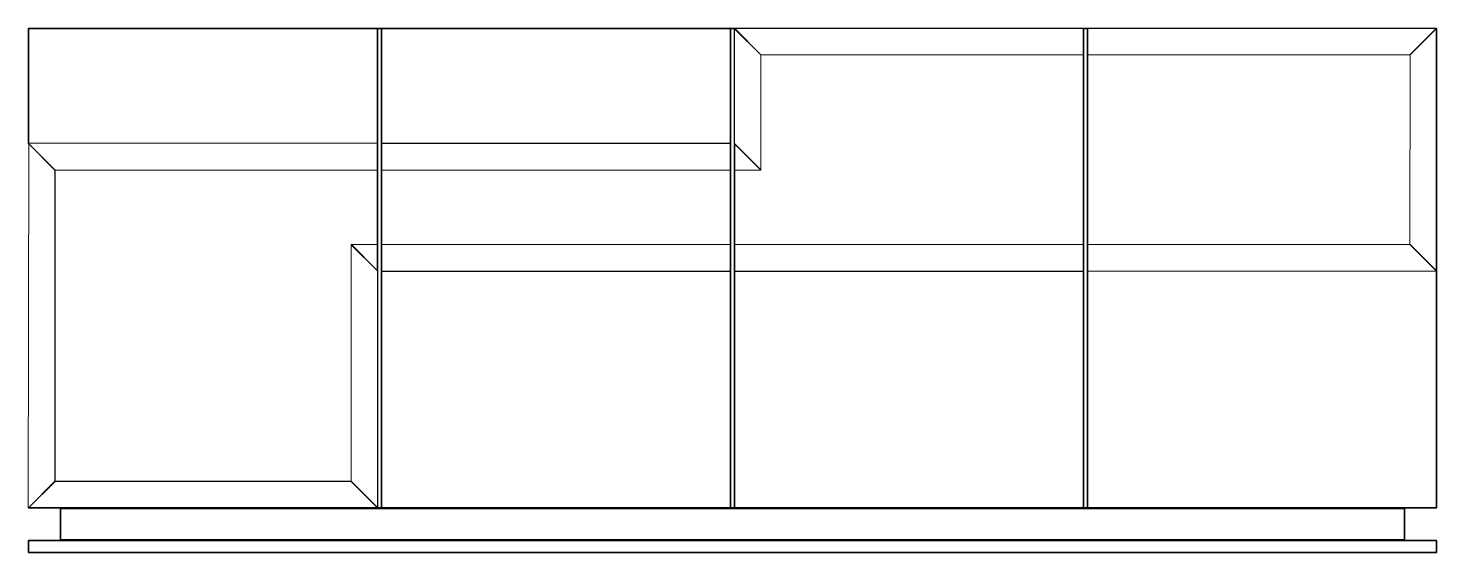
# Paper-space layout '_Face' of a CAD drawing. Header units: millimetres. Extents: x -1100 to 1100, y 0 to 820.
import ezdxf

# ---------------------------------------------------------------- set-up
doc = ezdxf.new("R2010")
doc.units = ezdxf.units.MM

psp = doc.layouts.new('_Face')

# ---------------------------------------------------------------- linework, layer by layer
at = {"color": 7, "linetype": 'Continuous', "lineweight": 15}
for p, q in [((-1100, 639), (-1100, 819)), ((-1100, 819), (3.3, 819)), ((-1099, 639.2), (-1099, 820)), ((-1099, 820), (1099, 820)), ((-554.8, 598.3), (-554.8, 820)), ((-553.8, 71), (-553.8, 819)), ((-548.8, 71), (-548.8, 819)), ((-547.8, 481.9), (-547.8, 820)), ((-3.5, 481.9), (-3.5, 820)), ((-2.5, 71), (-2.5, 819)), ((2.5, 71), (2.5, 819)), ((44.2, 778.1), (3.3, 819)), ((3.3, 819), (3.3, 639.5)), ((3.5, 819.2), (44.4, 778.3)), ((3.5, 819.2), (547.7, 819.2)), ((547.7, 778.3), (547.7, 820)), ((548.8, 71), (548.8, 819)), ((553.8, 71), (553.8, 819)), ((554.8, 778.3), (554.8, 820)), ((1099, 819.2), (554.8, 819.2)), ((1058.1, 778.3), (1099, 819.2)), ((1099.2, 819), (1058.3, 778.1)), ((1099, 819.2), (1099, 820)), ((1099.2, 441), (1099.2, 819)), ((1099.2, 819), (1100, 819)), ((1100, 71), (1100, 819)), ((44.2, 778.1), (548.8, 778.1)), ((44.2, 598.5), (44.2, 778.1)), ((44.4, 598.5), (44.4, 778.3)), ((44.4, 778.3), (547.7, 778.3)), ((547.7, 481.9), (547.7, 778.1)), ((553.8, 778.1), (1058.1, 778.3)), ((554.8, 778.3), (1058.1, 778.3)), ((554.8, 70), (554.8, 778.1)), ((1058.1, 481.7), (1058.3, 778.1)), ((-1100, 71), (-1099.2, 639)), ((-1058.3, 598.1), (-1099.2, 639)), ((-1099, 640), (-554.8, 640)), ((-1099, 639.2), (-1058.1, 598.3)), ((-548.8, 640.1), (-2.5, 640.1)), ((-3.5, 639.9), (-547.8, 639.9)), ((3.3, 639.5), (2.5, 639.5)), ((3.3, 639.5), (44.2, 598.5)), ((44, 598.3), (3.5, 638.8)), ((3.5, 70), (3.5, 638.8)), ((-1058.3, 598.1), (-553.8, 598.1)), ((-1058.3, 111.9), (-1058.3, 598.1)), ((-1058.1, 111.7), (-1058.1, 598.3)), ((-1058.1, 598.3), (-554.8, 598.3)), ((-554.8, 441.2), (-554.8, 598.1)), ((-548.8, 598.1), (-2.5, 598.1)), ((-547.8, 598.3), (-3.5, 598.3)), ((2.5, 598.1), (44, 598.1)), ((3.5, 598.3), (44, 598.3)), ((44, 598.1), (44, 598.3)), ((44.2, 598.5), (44.4, 598.5)), ((-595.7, 111.9), (-595.5, 481.5)), ((-595.7, 111.9), (-595.5, 481.5)), ((-554.5, 440.5), (-595.5, 481.5)), ((-595.2, 481.9), (-553.8, 481.9)), ((-595.2, 481.9), (-595.2, 481.7)), ((-554.8, 481.7), (-595.2, 481.7)), ((-595.2, 481.7), (-554.8, 441.2)), ((-548.8, 481.9), (-2.5, 481.9)), ((-547.8, 481.7), (-3.5, 481.7)), ((-547.8, 70), (-547.8, 481.7)), ((-3.5, 70), (-3.5, 481.7)), ((2.5, 481.9), (548.8, 481.9)), ((547.7, 481.7), (3.5, 481.7)), ((547.7, 70), (547.7, 481.7)), ((553.8, 481.9), (1058.1, 481.9)), ((1058.1, 481.7), (554.8, 481.7)), ((1099, 440.8), (1058.1, 481.7)), ((1058.3, 481.9), (1099.2, 441)), ((-554.5, 71), (-554.5, 440.5)), ((-554.5, 440.5), (-553.8, 440.5)), ((-547.8, 440.1), (-3.5, 440.1)), ((3.5, 440.1), (547.7, 440.1)), ((1099, 70), (1099, 440.8)), ((1099.2, 441), (1100, 441)), ((-548.8, 439.9), (-2.5, 439.9)), ((2.5, 439.9), (548.8, 439.9)), ((1099, 440), (554.8, 440)), ((-1099.2, 71), (-1058.3, 111.9)), ((-1058.1, 111.7), (-1099, 70.8)), ((-1058.3, 111.9), (-595.7, 111.9)), ((-595.7, 111.7), (-1058.1, 111.7)), ((-554.8, 70.8), (-595.7, 111.7)), ((-595.5, 111.9), (-554.5, 71)), ((-1099, 70.8), (-554.8, 70.8)), ((-1099, 70), (-1099, 70.8)), ((-1099, 70), (1099, 70)), ((-1050, 69), (1050, 69)), ((-1050, 21), (-1050, 69)), ((-1049, 20), (-1049, 70)), ((-554.5, 71), (1100, 71)), ((1049, 21), (1049, 69)), ((1050, 69), (1050, 21)), ((-1100, 19), (1100, 19)), ((-1100, 1), (-1100, 19)), ((-1100, 1), (1100, 1)), ((-1099, 20), (1099, 20)), ((-1099, 0), (-1099, 19)), ((1099, 0), (-1099, 0)), ((-1050, 21), (1050, 21)), ((1099, 0), (1099, 20)), ((1100, 19), (1100, 1))]:
    psp.add_line(p, q, dxfattribs=at)
at = {"color": 8, "linetype": 'Continuous', "lineweight": 15}
psp.add_line((553.8, 819), (548.8, 819), dxfattribs=at)
at = {"color": 7, "linetype": 'Continuous', "lineweight": 15, "flags": 128}
for points in [[(44.2, 598.5), (44.2, 598.3), (44.2, 598.3), (44, 598.3)], [(44, 598.1), (44.2, 598.1), (44.4, 598.3), (44.4, 598.5)], [(-595.2, 481.9), (-595.5, 481.9), (-595.6, 481.7), (-595.7, 481.5)], [(-595.2, 481.7), (-595.4, 481.7), (-595.5, 481.7), (-595.5, 481.5)]]:
    psp.add_lwpolyline(points, dxfattribs=at)
at = {"color": 7, "linetype": 'Continuous', "lineweight": 15}
for centre, radius, start, end in [((-1099, 819), 1, 90, 180), ((-554.8, 819), 1, 360, 90), ((-547.8, 819), 1, 90, 180), ((-3.5, 819), 1, 0, 90), ((3.5, 819), 1, 90, 180), ((3.3, 818), 1.27, 79.2823, 126.9015), ((7.6, 814.9), 5.95, 133.4168, 136.5832), ((547.7, 819), 1, 0, 90), ((548, 818), 1.27, 53.0985, 100.7177), ((554.8, 819), 1, 90, 180), ((554.5, 818), 1.27, 79.2823, 126.9015), ((1099, 819), 1, 360, 90), ((1099.2, 818), 1.27, 53.0985, 100.7177), ((1094.9, 814.9), 5.95, 43.4168, 46.5832), ((48.5, 774), 5.95, 133.4168, 136.5832), ((548, 777), 1.27, 53.0985, 100.7177), ((554.5, 777), 1.27, 79.2823, 126.9015), ((1054, 774), 5.95, 43.4168, 46.5832), ((-1099.2, 637.7), 2.31, 84.1186, 109.3291), ((-1099.2, 638), 1.27, 79.2823, 126.9015), ((-1094.9, 634.9), 5.95, 133.4168, 136.5832), ((-554.5, 637.7), 2.31, 70.6709, 95.8814), ((-548, 638.6), 1.27, 79.2823, 126.9015), ((-3.3, 638.6), 1.27, 53.0985, 100.7177), ((3.3, 637.5), 1.27, 79.2823, 126.9015), ((66.5, 660.2), 66.6, 198.1184, 198.7515), ((-1054, 594), 5.95, 133.4168, 136.5832), ((-554.5, 597), 1.27, 53.0985, 100.7177), ((-548, 597), 1.27, 79.2823, 126.9015), ((-3.3, 597), 1.27, 53.0985, 100.7177), ((3.3, 597), 1.27, 79.2823, 126.9015), ((-554.5, 483), 1.27, 259.2823, 306.9015), ((-548, 483), 1.27, 233.0985, 280.7177), ((-3.3, 483), 1.27, 259.2823, 306.9015), ((3.3, 483), 1.27, 233.0985, 280.7177), ((548, 483), 1.27, 259.2823, 306.9015), ((554.5, 483), 1.27, 233.0985, 280.7177), ((1054, 486), 5.95, 313.4168, 316.5832), ((-554.5, 442.5), 1.27, 259.2823, 306.9015), ((-617.8, 419.8), 66.6, 18.1184, 18.7515), ((-548, 441.4), 1.27, 233.0985, 280.7177), ((-3.3, 441.4), 1.27, 259.2823, 306.9015), ((3.3, 441.4), 1.27, 233.0985, 280.7177), ((548, 441.4), 1.27, 259.2823, 306.9015), ((554.5, 442.2), 2.22, 250.1842, 276.368), ((1094.9, 445.1), 5.95, 313.4168, 316.5832), ((1099.2, 442), 1.27, 259.2823, 306.9015), ((1099.2, 442.2), 2.22, 263.632, 289.8158), ((-1054, 116), 5.95, 223.4168, 226.5832), ((-599.8, 116), 5.95, 313.4168, 316.5832), ((-1099, 71), 1, 180, 270), ((-1099.3, 72.8), 1.88, 248.6917, 276.0848), ((-1094.9, 75.1), 5.93, 223.4144, 225.0042), ((-1094.9, 75.1), 5.93, 224.9958, 226.5856), ((-1097.2, 70.7), 1.88, 173.9152, 201.3083), ((-1051, 69), 1, 0, 90), ((-555.8, 70.8), 1.27, 323.0985, 10.7177), ((-554.8, 71), 1, 270, 0), ((-558.8, 75.1), 5.95, 313.4168, 316.5832), ((-547.8, 71), 1, 180, 270), ((-3.5, 71), 1, 270, 360), ((3.5, 71), 1, 180, 270), ((547.7, 71), 1, 270, 360), ((554.8, 71), 1, 180, 270), ((1051, 69), 1, 90, 180), ((1099, 71), 1, 270, 360), ((-1099, 19), 1, 90, 180), ((-1099, 1), 1, 180, 270), ((-1051, 21), 1, 270, 0), ((1051, 21), 1, 180, 270), ((1099, 19), 1, 360, 90), ((1099, 1), 1, 270, 360)]:
    psp.add_arc(centre, radius, start, end, dxfattribs=at)

doc.saveas('drawing.dxf')
